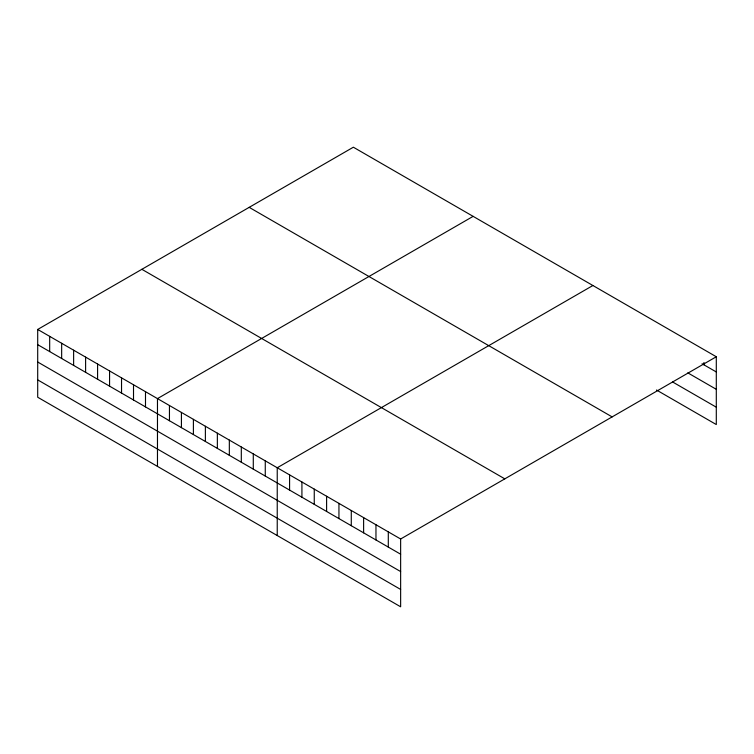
<?xml version="1.0" encoding="UTF-8"?>
<svg xmlns="http://www.w3.org/2000/svg" width="754" height="754" viewBox="0 0 754 754"><rect width="100%" height="100%" fill="white"/><g stroke="black" fill="none" stroke-linecap="round" stroke-linejoin="round"><path stroke-width="1.13" d="M37.7 329.451L400.638 538.997L400.638 606.791L37.7 397.245L37.7 329.451L353.362 147.209L716.3 356.755L716.3 424.549L656.498 390.016M473.126 216.36L157.473 398.602L157.473 466.396M592.898 285.512L277.236 467.753L277.236 535.547M400.638 538.997L716.3 356.755M702.059 363.739L716.3 371.958M687.827 372.872L716.3 389.309M672.634 381.986L716.3 407.188M249.188 207.35L612.135 416.896M141.865 269.31L504.812 478.856M37.7 344.663L400.638 554.209M37.7 362.014L400.638 571.56M37.7 379.893L400.638 589.439M703.963 362.495L703.963 364.832M388.301 531.872L388.301 547.084M375.963 524.746L375.963 539.958M363.617 517.621L363.617 532.833M351.279 510.496L351.279 525.708M338.942 503.37L338.942 518.582M326.605 496.255L326.605 511.457M314.258 489.129L314.258 504.332M301.92 482.004L301.92 497.206M289.583 474.879L289.583 490.081M265.267 460.835L265.267 476.047M253.287 453.927L253.287 469.129M241.308 447.009L241.308 462.211M229.329 440.091L229.329 455.303M217.359 433.182L217.359 448.385M205.38 426.264L205.38 441.467M193.401 419.347L193.401 434.558M181.422 412.438L181.422 427.641M169.452 405.52L169.452 420.723M145.494 391.684L145.494 406.896M133.515 384.776L133.515 399.978M121.535 377.858L121.535 393.07M109.566 370.94L109.566 386.152M97.586 364.031L97.586 379.234M85.607 357.113L85.607 372.325M73.628 350.195L73.628 365.407M61.658 343.287L61.658 358.489M49.679 336.369L49.679 351.581"/></g></svg>
